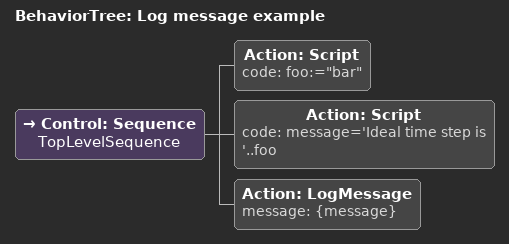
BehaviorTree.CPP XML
<?xml version="1.0" encoding="UTF-8" ?>
<root BTCPP_format="4" main_tree_to_execute="Log message example">
  <BehaviorTree ID="Log message example" _description="">
    <Control ID="Sequence" name="TopLevelSequence">
      <Action ID="Script" code="foo:=&quot;bar&quot;" />
      <Action ID="Script" code="message='Ideal time step is '..foo" />
      <Action ID="LogMessage" message="{message}" />
    </Control>
  </BehaviorTree>
</root>
